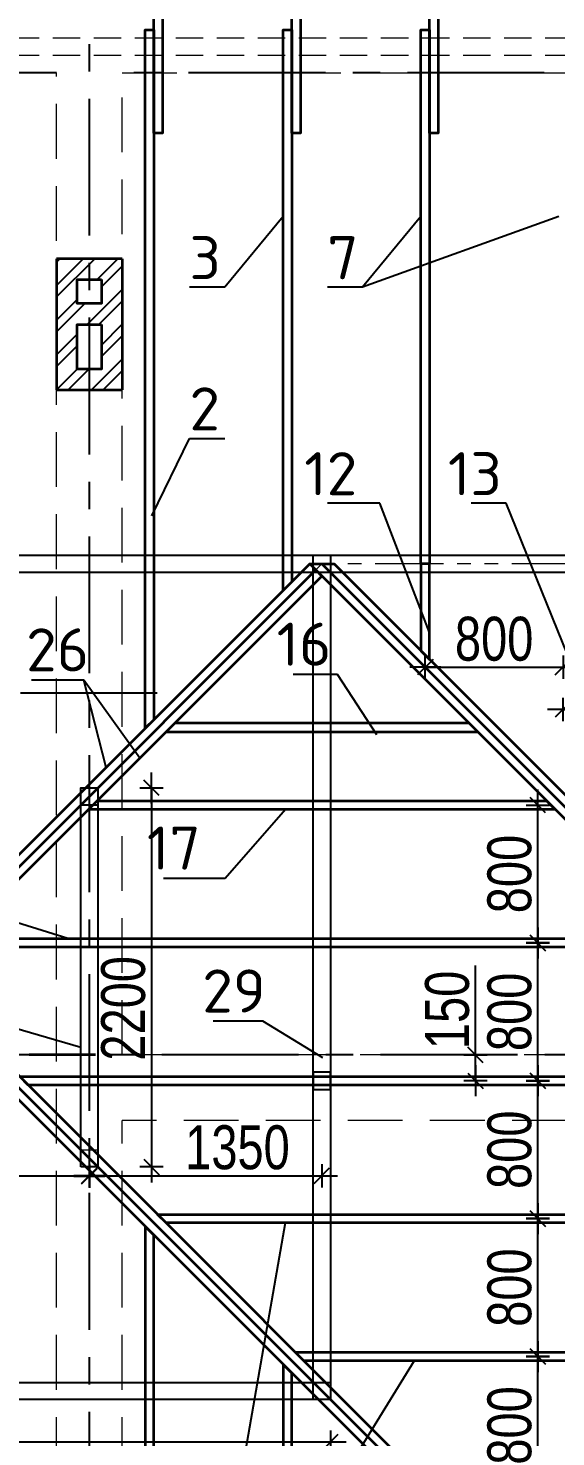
# Model space of a CAD drawing. Extents: x -12289450 to -10763036, y -7834513 to -6150123.
# Drawn here: x -10993244 to -10990181, y -7685033 to -7676859 of the extents above; entities that cross this region are included whole.
import ezdxf

# ---------------------------------------------------------------- set-up
doc = ezdxf.new("R2010")
doc.units = 0
doc.header["$LTSCALE"] = 25
doc.header["$PDMODE"] = 35
for name, pattern in [('CENTER', [50.8, 31.75, -6.35, 6.35, -6.35]), ('HIDDEN', [9.525, 6.35, -3.175]), ('HIDDEN2', [4.7625, 3.175, -1.5875]), ('PHANTOM2', [31.75, 15.875, -3.175, 3.175, -3.175, 3.175, -3.175])]:
    doc.linetypes.add(name, pattern=pattern)
doc.layers.get('DefPoints').update_dxf_attribs({"color": 10, "lineweight": 30})
for name, color, linetype in [('001-ПЕРЕГОРОДКИ', 5, 'Continuous'), ('005-РАЗМЕРЫ', 252, 'Continuous'), ('008-ШТРИХОВКА', 252, 'Continuous'), ('014-ОСИ', 251, 'CENTER'), ('Крыши', 7, 'Continuous')]:
    doc.layers.add(name, color=color, linetype=linetype)
for name, color, linetype, lineweight in [('Перегор', 4, 'Continuous', 20), ('Стена', 7, 'Continuous', 5), ('СТЕНЫ', 5, 'Continuous', 40), ('тонкий', 114, 'Continuous', 20)]:
    doc.layers.add(name, color=color, linetype=linetype, lineweight=lineweight)
doc.styles.add('ROMANT', font='romant.shx', dxfattribs={"height": 2})
doc.styles.add('RUSS', font='russ', dxfattribs={"width": 0.8})
doc.styles.add('TXT0', font='txt', dxfattribs={"width": 0.8})
doc.dimstyles.new('RUSS100', dxfattribs={"dimscale": 100, "dimtxt": 2, "dimasz": 1, "dimexe": 0.5, "dimexo": 3, "dimgap": 0.5, "dimtad": 1, "dimdec": 0, "dimrnd": 2.5, "dimzin": 0, "dimdsep": 46, "dimtxsty": 'RUSS', "dimblk1": 'ARCHTICK', "dimblk2": 'ARCHTICK', "dimsah": 1, "dimcen": 3, "dimdle": 1, "dimadec": 0, "dimazin": 2, "dimtp": 6, "dimtm": 6, "dimtfac": 3, "dimtdec": 0, "dimtmove": 2, "dimatfit": 3, "dimldrblk": 'NONE', "dimfxl": 0, "dimtolj": 1, "dimtzin": 0, "dimarcsym": 0})
doc.dimstyles.new('РАЗМЕРЫ', dxfattribs={"dimscale": 30, "dimtxt": 8.5, "dimasz": 0.15, "dimexe": 0, "dimexo": 0, "dimgap": 1.2, "dimtad": 1, "dimdec": 0, "dimzin": 0, "dimdsep": 46, "dimtxsty": 'TXT0', "dimblk1": 'A8MITTA', "dimblk2": 'A8MITTA', "dimsah": 1, "dimcen": 2, "dimse1": 1, "dimse2": 1, "dimadec": 0, "dimazin": 0, "dimtp": 6, "dimtm": 6, "dimtfac": 1, "dimtdec": 0, "dimtofl": 0, "dimtmove": 0, "dimatfit": 3, "dimldrblk": 'A8MITTA', "dimfxl": 0, "dimtolj": 1, "dimtzin": 0, "dimarcsym": 0})

# ---------------------------------------------------------------- blocks, each defined once
blk = doc.blocks.new('_ArchTick')
at = {"color": 0, "linetype": 'ByBlock', "const_width": 0.15}
blk.add_lwpolyline([(-0.5, -0.5), (0.5, 0.5)], dxfattribs=at)
blk = doc.blocks.new('A8MITTA', base_point=(3180, 3140))
for p, q in [((3170, 3130), (3190, 3150)), ((3180, 3155), (3180, 3125)), ((3160, 3140), (3200, 3140))]:
    blk.add_line(p, q)
blk = doc.blocks.new('*D862')
at = {"layer": '005-РАЗМЕРЫ', "color": 0, "lineweight": -2, "ltscale": 1.2, "transparency": 16777216}
blk.add_line((-10990286.1, -7684562.7), (-10990286.1, -7683771.7), dxfattribs=at)
at = {"layer": 'DefPoints', "color": 0, "ltscale": 1.2, "transparency": 16777216}
for p in [(-10990527, -7683767.2), (-10990286.1, -7683767.2), (-10990897.7, -7684567.2)]:
    blk.add_point(p, dxfattribs=at)
at = {"layer": '005-РАЗМЕРЫ', "color": 0, "lineweight": -2, "ltscale": 1.2, "transparency": 16777216, "xscale": 4.5, "yscale": 4.5, "zscale": 4.5}
for p, rotation in [((-10990286.1, -7683767.2), 90), ((-10990286.1, -7684567.2), 270)]:
    blk.add_blockref('A8MITTA', p, dxfattribs=dict(at, rotation=rotation))
at = {"layer": '005-РАЗМЕРЫ', "color": 0, "ltscale": 1.2, "transparency": 16777216, "insert": (-10990449.6, -7684167.2), "char_height": 255, "attachment_point": 5, "rotation": 90, "style": 'TXT0'}
blk.add_mtext('\\A1;800', dxfattribs=at)
blk = doc.blocks.new('*D863')
at = {"layer": '005-РАЗМЕРЫ', "color": 0, "lineweight": -2, "ltscale": 1.2, "transparency": 16777216}
blk.add_line((-10990286.1, -7685362.7), (-10990286.1, -7684571.7), dxfattribs=at)
at = {"layer": 'DefPoints', "color": 0, "ltscale": 1.2, "transparency": 16777216}
for p in [(-10990527, -7684567.2), (-10990286.1, -7684567.2), (-10990897.7, -7685367.2)]:
    blk.add_point(p, dxfattribs=at)
at = {"layer": '005-РАЗМЕРЫ', "color": 0, "lineweight": -2, "ltscale": 1.2, "transparency": 16777216, "xscale": 4.5, "yscale": 4.5, "zscale": 4.5}
for p, rotation in [((-10990286.1, -7684567.2), 90), ((-10990286.1, -7685367.2), 270)]:
    blk.add_blockref('A8MITTA', p, dxfattribs=dict(at, rotation=rotation))
at = {"layer": '005-РАЗМЕРЫ', "color": 0, "ltscale": 1.2, "transparency": 16777216, "insert": (-10990449.6, -7684967.2), "char_height": 255, "attachment_point": 5, "rotation": 90, "style": 'TXT0'}
blk.add_mtext('\\A1;800', dxfattribs=at)
blk = doc.blocks.new('*D865')
at = {"layer": '005-РАЗМЕРЫ', "color": 0, "lineweight": -2, "ltscale": 1.2, "transparency": 16777216}
blk.add_line((-10990286.1, -7683762.7), (-10990286.1, -7682971.7), dxfattribs=at)
at = {"layer": 'DefPoints', "color": 0, "ltscale": 1.2, "transparency": 16777216}
for p in [(-10990527, -7682967.2), (-10990286.1, -7682967.2), (-10990897.7, -7683767.2)]:
    blk.add_point(p, dxfattribs=at)
at = {"layer": '005-РАЗМЕРЫ', "color": 0, "lineweight": -2, "ltscale": 1.2, "transparency": 16777216, "xscale": 4.5, "yscale": 4.5, "zscale": 4.5}
for p, rotation in [((-10990286.1, -7682967.2), 90), ((-10990286.1, -7683767.2), 270)]:
    blk.add_blockref('A8MITTA', p, dxfattribs=dict(at, rotation=rotation))
at = {"layer": '005-РАЗМЕРЫ', "color": 0, "ltscale": 1.2, "transparency": 16777216, "insert": (-10990449.6, -7683367.2), "char_height": 255, "attachment_point": 5, "rotation": 90, "style": 'TXT0'}
blk.add_mtext('\\A1;800', dxfattribs=at)
blk = doc.blocks.new('*D866')
at = {"layer": '005-РАЗМЕРЫ', "color": 0, "lineweight": -2, "ltscale": 1.2, "transparency": 16777216}
blk.add_line((-10990286.1, -7682962.7), (-10990286.1, -7682171.7), dxfattribs=at)
at = {"layer": 'DefPoints', "color": 0, "ltscale": 1.2, "transparency": 16777216}
for p in [(-10990527, -7682167.2), (-10990286.1, -7682167.2), (-10990897.7, -7682967.2)]:
    blk.add_point(p, dxfattribs=at)
at = {"layer": '005-РАЗМЕРЫ', "color": 0, "lineweight": -2, "ltscale": 1.2, "transparency": 16777216, "xscale": 4.5, "yscale": 4.5, "zscale": 4.5}
for p, rotation in [((-10990286.1, -7682167.2), 90), ((-10990286.1, -7682967.2), 270)]:
    blk.add_blockref('A8MITTA', p, dxfattribs=dict(at, rotation=rotation))
at = {"layer": '005-РАЗМЕРЫ', "color": 0, "ltscale": 1.2, "transparency": 16777216, "insert": (-10990449.6, -7682567.2), "char_height": 255, "attachment_point": 5, "rotation": 90, "style": 'TXT0'}
blk.add_mtext('\\A1;800', dxfattribs=at)
blk = doc.blocks.new('*D867')
at = {"layer": '005-РАЗМЕРЫ', "color": 0, "lineweight": -2, "ltscale": 1.2, "transparency": 16777216}
blk.add_line((-10990286.1, -7682162.7), (-10990286.1, -7681371.7), dxfattribs=at)
at = {"layer": 'DefPoints', "color": 0, "ltscale": 1.2, "transparency": 16777216}
for p in [(-10990527, -7681367.2), (-10990286.1, -7681367.2), (-10990897.7, -7682167.2)]:
    blk.add_point(p, dxfattribs=at)
at = {"layer": '005-РАЗМЕРЫ', "color": 0, "lineweight": -2, "ltscale": 1.2, "transparency": 16777216, "xscale": 4.5, "yscale": 4.5, "zscale": 4.5}
for p, rotation in [((-10990286.1, -7681367.2), 90), ((-10990286.1, -7682167.2), 270)]:
    blk.add_blockref('A8MITTA', p, dxfattribs=dict(at, rotation=rotation))
at = {"layer": '005-РАЗМЕРЫ', "color": 0, "ltscale": 1.2, "transparency": 16777216, "insert": (-10990449.6, -7681767.2), "char_height": 255, "attachment_point": 5, "rotation": 90, "style": 'TXT0'}
blk.add_mtext('\\A1;800', dxfattribs=at)
blk = doc.blocks.new('*D870')
at = {"layer": '005-РАЗМЕРЫ', "color": 0, "lineweight": -2, "ltscale": 1.2, "transparency": 16777216}
for p, q in [((-10990647.8, -7682817.2), (-10990647.8, -7682298.7)), ((-10990647.8, -7682962.7), (-10990647.8, -7682821.7))]:
    blk.add_line(p, q, dxfattribs=at)
at = {"layer": 'DefPoints', "color": 0, "ltscale": 1.2, "transparency": 16777216}
for p in [(-10990888.7, -7682817.2), (-10990647.8, -7682817.2), (-10991259.4, -7682967.2)]:
    blk.add_point(p, dxfattribs=at)
at = {"layer": '005-РАЗМЕРЫ', "color": 0, "lineweight": -2, "ltscale": 1.2, "transparency": 16777216, "xscale": 4.5, "yscale": 4.5, "zscale": 4.5}
for p, rotation in [((-10990647.8, -7682817.2), 90), ((-10990647.8, -7682967.2), 270)]:
    blk.add_blockref('A8MITTA', p, dxfattribs=dict(at, rotation=rotation))
at = {"layer": '005-РАЗМЕРЫ', "color": 0, "ltscale": 1.2, "transparency": 16777216, "insert": (-10990811.3, -7682555.7), "char_height": 255, "attachment_point": 5, "rotation": 90, "style": 'TXT0'}
blk.add_mtext('\\A1;150', dxfattribs=at)
blk = doc.blocks.new('*D876')
at = {"layer": '005-РАЗМЕРЫ', "color": 0, "lineweight": -2, "ltscale": 1.2, "transparency": 16777216}
blk.add_line((-10990934.9, -7680567), (-10990143.9, -7680567), dxfattribs=at)
at = {"layer": 'DefPoints', "color": 0, "ltscale": 1.2, "transparency": 16777216}
for p in [(-10990939.4, -7680496.5), (-10990139.4, -7680567), (-10990139.4, -7681296.5)]:
    blk.add_point(p, dxfattribs=at)
at = {"layer": '005-РАЗМЕРЫ', "color": 0, "lineweight": -2, "ltscale": 1.2, "transparency": 16777216, "xscale": 4.5, "yscale": 4.5, "zscale": 4.5, "rotation": 180}
blk.add_blockref('A8MITTA', (-10990939.4, -7680567), dxfattribs=at)
at = {"layer": '005-РАЗМЕРЫ', "color": 0, "lineweight": -2, "ltscale": 1.2, "transparency": 16777216, "xscale": 4.5, "yscale": 4.5, "zscale": 4.5}
blk.add_blockref('A8MITTA', (-10990139.4, -7680567), dxfattribs=at)
at = {"layer": '005-РАЗМЕРЫ', "color": 0, "ltscale": 1.2, "transparency": 16777216, "insert": (-10990539.4, -7680403.5), "char_height": 255, "attachment_point": 5, "style": 'TXT0'}
blk.add_mtext('\\A1;800', dxfattribs=at)
blk = doc.blocks.new('*D877')
at = {"layer": '005-РАЗМЕРЫ', "color": 0, "lineweight": -2, "ltscale": 1.2, "transparency": 16777216}
blk.add_line((-10990134.9, -7680812.2), (-10989343.9, -7680812.2), dxfattribs=at)
at = {"layer": 'DefPoints', "color": 0, "ltscale": 1.2, "transparency": 16777216}
for p in [(-10989339.4, -7680812.2), (-10990139.4, -7681242.2), (-10989339.4, -7682042.2)]:
    blk.add_point(p, dxfattribs=at)
at = {"layer": '005-РАЗМЕРЫ', "color": 0, "lineweight": -2, "ltscale": 1.2, "transparency": 16777216, "xscale": 4.5, "yscale": 4.5, "zscale": 4.5, "rotation": 180}
blk.add_blockref('A8MITTA', (-10990139.4, -7680812.2), dxfattribs=at)
at = {"layer": '005-РАЗМЕРЫ', "color": 0, "lineweight": -2, "ltscale": 1.2, "transparency": 16777216, "xscale": 4.5, "yscale": 4.5, "zscale": 4.5}
blk.add_blockref('A8MITTA', (-10989339.4, -7680812.2), dxfattribs=at)
at = {"layer": '005-РАЗМЕРЫ', "color": 0, "ltscale": 1.2, "transparency": 16777216, "insert": (-10989758.8, -7680648.7), "char_height": 255, "attachment_point": 5, "style": 'TXT0'}
blk.add_mtext('\\A1;800', dxfattribs=at)
blk = doc.blocks.new('*D883')
at = {"layer": '005-РАЗМЕРЫ', "color": 0, "lineweight": -2, "ltscale": 1.2, "transparency": 16777216}
blk.add_line((-10992884.9, -7683518.1), (-10991543.9, -7683518.1), dxfattribs=at)
at = {"layer": 'DefPoints', "color": 0, "ltscale": 1.2, "transparency": 16777216}
for p in [(-10991539.4, -7683017.2), (-10991539.4, -7683518.1), (-10992889.4, -7683629.4)]:
    blk.add_point(p, dxfattribs=at)
at = {"layer": '005-РАЗМЕРЫ', "color": 0, "lineweight": -2, "ltscale": 1.2, "transparency": 16777216, "xscale": 4.5, "yscale": 4.5, "zscale": 4.5, "rotation": 180}
blk.add_blockref('A8MITTA', (-10992889.4, -7683518.1), dxfattribs=at)
at = {"layer": '005-РАЗМЕРЫ', "color": 0, "lineweight": -2, "ltscale": 1.2, "transparency": 16777216, "xscale": 4.5, "yscale": 4.5, "zscale": 4.5}
blk.add_blockref('A8MITTA', (-10991539.4, -7683518.1), dxfattribs=at)
at = {"layer": '005-РАЗМЕРЫ', "color": 0, "ltscale": 1.2, "transparency": 16777216, "insert": (-10992029.4, -7683354.6), "char_height": 255, "attachment_point": 5, "style": 'TXT0'}
blk.add_mtext('\\A1;1350', dxfattribs=at)
blk = doc.blocks.new('*D884')
at = {"layer": '005-РАЗМЕРЫ', "color": 0, "lineweight": -2, "ltscale": 1.2, "transparency": 16777216}
blk.add_line((-10992893.9, -7683520.5), (-10995134.9, -7683520.5), dxfattribs=at)
at = {"layer": 'DefPoints', "color": 0, "ltscale": 1.2, "transparency": 16777216}
for p in [(-10995139.4, -7683017.2), (-10992889.4, -7683223.7), (-10995139.4, -7683520.5)]:
    blk.add_point(p, dxfattribs=at)
at = {"layer": '005-РАЗМЕРЫ', "color": 0, "lineweight": -2, "ltscale": 1.2, "transparency": 16777216, "xscale": 4.5, "yscale": 4.5, "zscale": 4.5, "rotation": 180}
blk.add_blockref('A8MITTA', (-10995139.4, -7683520.5), dxfattribs=at)
at = {"layer": '005-РАЗМЕРЫ', "color": 0, "lineweight": -2, "ltscale": 1.2, "transparency": 16777216, "xscale": 4.5, "yscale": 4.5, "zscale": 4.5}
blk.add_blockref('A8MITTA', (-10992889.4, -7683520.5), dxfattribs=at)
at = {"layer": '005-РАЗМЕРЫ', "color": 0, "ltscale": 1.2, "transparency": 16777216, "insert": (-10994496.6, -7683357), "char_height": 255, "attachment_point": 5, "style": 'TXT0'}
blk.add_mtext('\\A1;2250', dxfattribs=at)
blk = doc.blocks.new('*D885')
at = {"layer": '005-РАЗМЕРЫ', "color": 0, "lineweight": -2, "ltscale": 1.2, "transparency": 16777216}
blk.add_line((-10994239.8, -7682821.7), (-10994239.8, -7684762.7), dxfattribs=at)
at = {"layer": 'DefPoints', "color": 0, "ltscale": 1.2, "transparency": 16777216}
for p in [(-10994469.7, -7682817.2), (-10994239.8, -7684767.2), (-10992979.7, -7684767.2)]:
    blk.add_point(p, dxfattribs=at)
at = {"layer": '005-РАЗМЕРЫ', "color": 0, "lineweight": -2, "ltscale": 1.2, "transparency": 16777216, "xscale": 4.5, "yscale": 4.5, "zscale": 4.5}
for p, rotation in [((-10994239.8, -7682817.2), 90), ((-10994239.8, -7684767.2), 270)]:
    blk.add_blockref('A8MITTA', p, dxfattribs=dict(at, rotation=rotation))
at = {"layer": '005-РАЗМЕРЫ', "color": 0, "ltscale": 1.2, "transparency": 16777216, "insert": (-10994403.3, -7684465.1), "char_height": 255, "attachment_point": 5, "rotation": 90, "style": 'TXT0'}
blk.add_mtext('\\A1;1950', dxfattribs=at)
blk = doc.blocks.new('*D886')
at = {"layer": '005-РАЗМЕРЫ', "color": 0, "lineweight": -2, "ltscale": 1.2, "transparency": 16777216}
blk.add_line((-10992528.2, -7681271.7), (-10992528.2, -7683462.7), dxfattribs=at)
at = {"layer": 'DefPoints', "color": 0, "ltscale": 1.2, "transparency": 16777216}
for p in [(-10992939.4, -7681267.2), (-10992939.4, -7683467.2), (-10992528.2, -7683467.2)]:
    blk.add_point(p, dxfattribs=at)
at = {"layer": '005-РАЗМЕРЫ', "color": 0, "lineweight": -2, "ltscale": 1.2, "transparency": 16777216, "xscale": 4.5, "yscale": 4.5, "zscale": 4.5}
for p, rotation in [((-10992528.2, -7681267.2), 90), ((-10992528.2, -7683467.2), 270)]:
    blk.add_blockref('A8MITTA', p, dxfattribs=dict(at, rotation=rotation))
at = {"layer": '005-РАЗМЕРЫ', "color": 0, "ltscale": 1.2, "transparency": 16777216, "insert": (-10992691.7, -7682546.6), "char_height": 255, "attachment_point": 5, "rotation": 90, "style": 'TXT0'}
blk.add_mtext('\\A1;2200', dxfattribs=at)
blk = doc.blocks.new('*D888')
at = {"layer": '005-РАЗМЕРЫ', "color": 0, "lineweight": -2, "ltscale": 1.2, "transparency": 16777216}
blk.add_line((-10995184.9, -7685063.2), (-10991493.9, -7685063.2), dxfattribs=at)
at = {"layer": 'DefPoints', "color": 0, "ltscale": 1.2, "transparency": 16777216}
for p in [(-10995189.4, -7684817.2), (-10991489.4, -7684817.2), (-10991489.4, -7685063.2)]:
    blk.add_point(p, dxfattribs=at)
at = {"layer": '005-РАЗМЕРЫ', "color": 0, "lineweight": -2, "ltscale": 1.2, "transparency": 16777216, "xscale": 4.5, "yscale": 4.5, "zscale": 4.5, "rotation": 180}
blk.add_blockref('A8MITTA', (-10995189.4, -7685063.2), dxfattribs=at)
at = {"layer": '005-РАЗМЕРЫ', "color": 0, "lineweight": -2, "ltscale": 1.2, "transparency": 16777216, "xscale": 4.5, "yscale": 4.5, "zscale": 4.5}
blk.add_blockref('A8MITTA', (-10991489.4, -7685063.2), dxfattribs=at)
at = {"layer": '005-РАЗМЕРЫ', "color": 0, "ltscale": 1.2, "transparency": 16777216, "insert": (-10993709.2, -7684899.7), "char_height": 255, "attachment_point": 5, "style": 'TXT0'}
blk.add_mtext('\\A1;3700', dxfattribs=at)

msp = doc.modelspace()

# ---------------------------------------------------------------- hatches: boundary and pattern name
at = {"layer": '008-ШТРИХОВКА', "lineweight": 25, "ltscale": 4}
h = msp.add_hatch(dxfattribs=at)
h.set_pattern_fill('ANSI32', color=256, scale=15, style=0)
h.set_pattern_definition([(45, (-10993079.43, -7678957.22), (-101.028, 101.028), []), (45, (-10993012.08, -7678957.22), (-101.028, 101.028), [])])
h.paths.add_polyline_path([(-10992959.4, -7678457.2), (-10992959.4, -7678317.2), (-10992889.4, -7678317.2), (-10992889.4, -7678197.2), (-10993079.4, -7678197.2), (-10993079.4, -7678957.2), (-10992889.4, -7678957.2), (-10992889.4, -7678837.2), (-10992959.4, -7678837.2), (-10992959.4, -7678577.2), (-10992889.4, -7678577.2), (-10992889.4, -7678457.2)])
h.paths.add_polyline_path([(-10992819.4, -7678577.2), (-10992819.4, -7678837.2), (-10992889.4, -7678837.2), (-10992889.4, -7678957.2), (-10992699.4, -7678957.2), (-10992699.4, -7678197.2), (-10992889.4, -7678197.2), (-10992889.4, -7678317.2), (-10992819.4, -7678317.2), (-10992819.4, -7678457.2), (-10992889.4, -7678457.2), (-10992889.4, -7678577.2)])

# ---------------------------------------------------------------- linework, layer by layer
at = {"layer": '001-ПЕРЕГОРОДКИ', "color": 5, "linetype": 'HIDDEN2', "lineweight": 13, "ltscale": 4}
msp.add_line((-10987189.4, -7682817.2), (-10992699.4, -7682817.2), dxfattribs=at)
for points in [[(-10997989.4, -7677117.2), (-10993079.4, -7677117.2)], [(-10993079.4, -7687617.2), (-10993079.4, -7677117.2)], [(-10992699.4, -7682817.2), (-10992699.4, -7677117.2)], [(-10992699.4, -7677117.2), (-10987189.4, -7677117.2)], [(-10992699.4, -7687617.2), (-10992699.4, -7683197.2)], [(-10988689.4, -7683197.2), (-10992699.4, -7683197.2)]]:
    msp.add_lwpolyline(points, dxfattribs=at)
at = {"layer": '001-ПЕРЕГОРОДКИ', "lineweight": 35, "ltscale": 100}
msp.add_lwpolyline([(-10992853.1, -7682817.2), (-10993239.6, -7682817.2)], dxfattribs=at)
at = {"layer": '005-РАЗМЕРЫ', "color": 4, "lineweight": 35}
for points in [[(-10992514.4, -7677467.2), (-10992514.4, -7675917.2), (-10992464.4, -7675917.2), (-10992464.4, -7677467.2), (-10992514.4, -7677467.2)], [(-10991714.4, -7677467.2), (-10991714.4, -7675917.2), (-10991664.4, -7675917.2), (-10991664.4, -7677467.2), (-10991714.4, -7677467.2)], [(-10990914.4, -7677467.2), (-10990914.4, -7675917.2), (-10990864.4, -7675917.2), (-10990864.4, -7677467.2), (-10990914.4, -7677467.2)], [(-10991574.8, -7680002.6), (-10991574.8, -7680002.6), (-10991610.1, -7679967.2), (-10993339.4, -7681696.5), (-10993339.4, -7681767.2), (-10991574.8, -7680002.6)], [(-10987489.4, -7684017.2), (-10987489.4, -7684017.2), (-10987489.4, -7684087.9), (-10991610.1, -7679967.2), (-10991539.4, -7679967.2), (-10987489.4, -7684017.2)], [(-10987418.7, -7684017.2), (-10987418.7, -7684017.2), (-10987489.4, -7684017.2), (-10991539.4, -7679967.2), (-10991468.7, -7679967.2), (-10987418.7, -7684017.2)], [(-10991539.4, -7680037.9), (-10991539.4, -7680037.9), (-10991574.8, -7680002.6), (-10993339.4, -7681767.2), (-10993339.4, -7681837.9), (-10991539.4, -7680037.9)], [(-10987489.4, -7688746.5), (-10987489.4, -7688746.5), (-10987489.4, -7688817.2), (-10993339.4, -7682967.2), (-10993339.4, -7682896.5), (-10987489.4, -7688746.5)], [(-10987489.4, -7688817.2), (-10987506.8, -7688817.2), (-10987560.1, -7688817.2), (-10993339.4, -7683037.9), (-10993339.4, -7682967.2), (-10987489.4, -7688817.2)]]:
    msp.add_lwpolyline(points, close=True, dxfattribs=at)
for points in [[(-10992564.4, -7680921.5), (-10992564.4, -7676867.2), (-10992514.4, -7676867.2), (-10992514.4, -7680871.5), (-10992564.4, -7680921.5)], [(-10991764.4, -7680121.5), (-10991764.4, -7676867.2), (-10991714.4, -7676867.2), (-10991714.4, -7680071.5), (-10991764.4, -7680121.5)], [(-10990964.4, -7679967.2), (-10990964.4, -7676867.2), (-10990914.4, -7676867.2), (-10990914.4, -7679967.2), (-10990964.4, -7679967.2)], [(-10990964.4, -7679967.2), (-10990964.4, -7680471.5), (-10990914.4, -7680521.5), (-10990914.4, -7679967.2), (-10990964.4, -7679967.2)], [(-10992443.7, -7680942.2), (-10990635.1, -7680942.2), (-10990685.1, -7680892.2), (-10992393.7, -7680892.2), (-10992443.7, -7680942.2)], [(-10992843.7, -7681342.2), (-10990235.1, -7681342.2), (-10990185.1, -7681392.2), (-10992893.7, -7681392.2), (-10992843.7, -7681342.2)], [(-10993339.4, -7682142.2), (-10989435.1, -7682142.2), (-10989385.1, -7682192.2), (-10993339.4, -7682192.2), (-10993339.4, -7682142.2)], [(-10993293.7, -7682942.2), (-10988635.1, -7682942.2), (-10988585.1, -7682992.2), (-10993243.7, -7682992.2), (-10993293.7, -7682942.2)], [(-10992564.4, -7683812.9), (-10992564.4, -7687867.2), (-10992514.4, -7687867.2), (-10992514.4, -7683862.9), (-10992564.4, -7683812.9)], [(-10992493.7, -7683742.2), (-10988439.4, -7683742.2), (-10988439.4, -7683792.2), (-10992443.7, -7683792.2), (-10992493.7, -7683742.2)], [(-10991693.7, -7684542.2), (-10988439.4, -7684542.2), (-10988439.4, -7684592.2), (-10991643.7, -7684592.2), (-10991693.7, -7684542.2)], [(-10991764.4, -7684612.9), (-10991764.4, -7687867.2), (-10991714.4, -7687867.2), (-10991714.4, -7684662.9), (-10991764.4, -7684612.9)]]:
    msp.add_lwpolyline(points, dxfattribs=at)
at = {"layer": '014-ОСИ'}
for points in [[(-10992889.4, -7688221.8), (-10992889.4, -7674309.1)], [(-10993079.4, -7677117.2), (-11002223.9, -7677117.2)], [(-10986439.4, -7677117.2), (-10992699.4, -7677117.2)], [(-10992495.8, -7680717.2), (-11002223.9, -7680717.2)], [(-10986594.6, -7682817.2), (-11002223.9, -7682817.2)]]:
    msp.add_lwpolyline(points, dxfattribs=at)
at = {"layer": 'Крыши', "color": 12, "linetype": 'PHANTOM2', "lineweight": 0}
for points in [[(-10993339.4, -7681767.2), (-10991539.4, -7679967.2)], [(-10991539.4, -7679967.2), (-10987439.4, -7684067.2)], [(-10990039.4, -7679967.2), (-10991539.4, -7679967.2)], [(-10993339.4, -7682967.2), (-10987439.4, -7688867.2)]]:
    msp.add_lwpolyline(points, dxfattribs=at)
at = {"layer": 'СТЕНЫ', "color": 1, "lineweight": 35, "ltscale": 4}
for p, q in [((-10993079.4, -7678197.2), (-10993079.4, -7678957.2)), ((-10992699.4, -7678197.2), (-10993079.4, -7678197.2)), ((-10992699.4, -7678197.2), (-10992699.4, -7678957.2)), ((-10993079.4, -7678957.2), (-10992699.4, -7678957.2))]:
    msp.add_line(p, q, dxfattribs=at)
for points in [[(-10992819.4, -7678317.2), (-10992819.4, -7678457.2), (-10992959.4, -7678457.2), (-10992959.4, -7678317.2)], [(-10992819.4, -7678577.2), (-10992819.4, -7678837.2), (-10992959.4, -7678837.2), (-10992959.4, -7678577.2)]]:
    msp.add_lwpolyline(points, close=True, dxfattribs=at)
at = {"layer": 'СТЕНЫ', "color": 1, "lineweight": 25, "ltscale": 3}
for points in [[(-10990039.4, -7680017.2), (-10995189.4, -7680017.2), (-10995189.4, -7679917.2), (-10990039.4, -7679917.2), (-10989939.4, -7679917.2), (-10989939.4, -7680017.2)], [(-10992939.4, -7681267.2), (-10992839.4, -7681267.2), (-10992839.4, -7681367.2), (-10992939.4, -7681367.2)], [(-10991589.4, -7683017.2), (-10991489.4, -7683017.2), (-10991489.4, -7682917.2), (-10991589.4, -7682917.2)], [(-10991489.4, -7684817.2), (-10995189.4, -7684817.2), (-10995189.4, -7684717.2), (-10991489.4, -7684717.2), (-10991489.4, -7684717.2), (-10991489.4, -7684817.2)]]:
    msp.add_lwpolyline(points, close=True, dxfattribs=at)
at = {"layer": 'СТЕНЫ', "color": 1, "linetype": 'HIDDEN', "lineweight": 9, "ltscale": 3}
for points in [[(-10991589.4, -7679917.2), (-10991489.4, -7679917.2), (-10991489.4, -7680017.2), (-10991589.4, -7680017.2)], [(-10992939.4, -7683367.2), (-10992839.4, -7683367.2), (-10992839.4, -7683467.2), (-10992939.4, -7683467.2)], [(-10991589.4, -7684717.2), (-10991489.4, -7684717.2), (-10991489.4, -7684817.2), (-10991589.4, -7684817.2)]]:
    msp.add_lwpolyline(points, close=True, dxfattribs=at)
at = {"layer": 'СТЕНЫ', "color": 1, "lineweight": 25, "ltscale": 3}
for points in [[(-10991589.4, -7684817.2), (-10991589.4, -7679917.2), (-10991489.4, -7679917.2), (-10991489.4, -7684817.2), (-10991589.4, -7684817.2)], [(-10992939.4, -7683467.2), (-10992939.4, -7681267.2), (-10992839.4, -7681267.2), (-10992839.4, -7683467.2), (-10992939.4, -7683467.2)]]:
    msp.add_lwpolyline(points, dxfattribs=at)
at = {"layer": 'тонкий', "color": 3, "linetype": 'HIDDEN', "lineweight": 9}
for p, q in [((-10986989.4, -7676917.2), (-10998189.4, -7676917.2)), ((-10986989.4, -7677017.2), (-10998189.4, -7677017.2))]:
    msp.add_line(p, q, dxfattribs=at)

# ---------------------------------------------------------------- texts
at = {"layer": 'Стена', "linetype": 'Continuous', "ltscale": 100, "style": 'ROMANT'}
for s, p in [('3', (-10992308.7, -7678315.4)), ('7', (-10991508.7, -7678315.4)), ('2', (-10992308.7, -7679192.7)), ('12', (-10991642.3, -7679568.9)), ('13', (-10990808.3, -7679568.9)), ('26', (-10993256.8, -7680591.3)), ('16', (-10991802.7, -7680558.4)), ('17', (-10992555.4, -7681741.5)), ('29', (-10992234.2, -7682570.8))]:
    msp.add_text(s, height=250, dxfattribs=at).set_placement(p)

# ---------------------------------------------------------------- dimensions: what is measured, and where the dimension line sits
at = {"layer": '005-РАЗМЕРЫ', "ltscale": 1.2}
for base, p1, p2, picture, middle in [((-10990139.4, -7680567), (-10990939.4, -7680496.5), (-10990139.4, -7681296.5), '*D876', (-10990539.4, -7680567)), ((-10989339.4, -7680812.2), (-10990139.4, -7681242.2), (-10989339.4, -7682042.2), '*D877', (-10989758.8, -7680812.2)), ((-10995139.4, -7683520.5), (-10992889.4, -7683223.7), (-10995139.4, -7683017.2), '*D884', (-10994496.6, -7683520.5)), ((-10991539.4, -7683518.1), (-10992889.4, -7683629.4), (-10991539.4, -7683017.2), '*D883', (-10992029.4, -7683518.1)), ((-10991489.4, -7685063.2), (-10995189.4, -7684817.2), (-10991489.4, -7684817.2), '*D888', (-10993709.2, -7685063.2))]:
    dim = msp.add_linear_dim(base=base, p1=p1, p2=p2, dimstyle='РАЗМЕРЫ', dxfattribs=at)
    dim.commit()
    dim.dimension.update_dxf_attribs({"geometry": picture, "text_midpoint": middle, "dimtype": 160})
for base, p1, p2, picture, middle in [((-10992528.2, -7683467.2), (-10992939.4, -7681267.2), (-10992939.4, -7683467.2), '*D886', (-10992528.2, -7682546.6)), ((-10994239.8, -7684767.2), (-10994469.7, -7682817.2), (-10992979.7, -7684767.2), '*D885', (-10994239.8, -7684465.1))]:
    dim = msp.add_linear_dim(base=base, p1=p1, p2=p2, angle=90, dimstyle='РАЗМЕРЫ', dxfattribs=at)
    dim.commit()
    dim.dimension.update_dxf_attribs({"geometry": picture, "text_midpoint": middle, "dimtype": 160})
for base, p1, p2, picture, middle in [((-10990286.1, -7681367.2), (-10990897.7, -7682167.2), (-10990527, -7681367.2), '*D867', (-10990449.6, -7681767.2)), ((-10990286.1, -7682167.2), (-10990897.7, -7682967.2), (-10990527, -7682167.2), '*D866', (-10990449.6, -7682567.2)), ((-10990647.8, -7682817.2), (-10991259.4, -7682967.2), (-10990888.7, -7682817.2), '*D870', (-10990811.3, -7682555.7)), ((-10990286.1, -7682967.2), (-10990897.7, -7683767.2), (-10990527, -7682967.2), '*D865', (-10990449.6, -7683367.2)), ((-10990286.1, -7683767.2), (-10990897.7, -7684567.2), (-10990527, -7683767.2), '*D862', (-10990449.6, -7684167.2)), ((-10990286.1, -7684567.2), (-10990897.7, -7685367.2), (-10990527, -7684567.2), '*D863', (-10990449.6, -7684967.2))]:
    dim = msp.add_linear_dim(base=base, p1=p1, p2=p2, angle=90, dimstyle='РАЗМЕРЫ', dxfattribs=at)
    dim.commit()
    dim.dimension.update_dxf_attribs({"geometry": picture, "text_midpoint": middle})

# ---------------------------------------------------------------- leaders
at = {"layer": 'Перегор', "color": 6, "linetype": 'Continuous', "ltscale": 5}
for points in [[(-10991764.4, -7677952.1), (-10992103.6, -7678361.6), (-10992307, -7678361.6)], [(-10990964.4, -7677952.1), (-10991303.6, -7678361.6), (-10991507, -7678361.6)], [(-10990164.4, -7677952.1), (-10991303.6, -7678361.6), (-10991507, -7678361.6)], [(-10992526.4, -7679689.1), (-10992307, -7679239), (-10992103.6, -7679239)], [(-10990914.4, -7680365.7), (-10991203.2, -7679615.1), (-10991507, -7679615.1)], [(-10990114.4, -7680492.5), (-10990469.6, -7679615.1), (-10990673, -7679615.1)], [(-10991221.1, -7680959.5), (-10991448.5, -7680609.3), (-10991705.3, -7680609.3)], [(-10992791.9, -7681148.9), (-10992920.5, -7680642.3), (-10993224.5, -7680642.3)], [(-10992595.7, -7681094.2), (-10992920.5, -7680642.3), (-10993224.5, -7680642.3)], [(-10991751.3, -7681392.2), (-10992100.2, -7681792.4), (-10992458.1, -7681792.4)], [(-10993013.9, -7682142.2), (-10994140.3, -7681792), (-10994397.2, -7681792)], [(-10992939.4, -7682774), (-10993462.4, -7682621.7), (-10993750.7, -7682621.7)], [(-10991533.3, -7682834.2), (-10991882, -7682621.7), (-10992170.4, -7682621.7)], [(-10991752.1, -7683792.2), (-10992050.8, -7685495.5), (-10992307, -7685495.5)], [(-10991003.2, -7684592.2), (-10992103.6, -7686372.8), (-10992307, -7686372.8)]]:
    msp.add_leader(points, dimstyle='RUSS100', override={"dimasz": 2, "dimgap": 0.5, "dimtad": 0, "dimfxl": 50}, dxfattribs=at)

doc.saveas('drawing.dxf')
